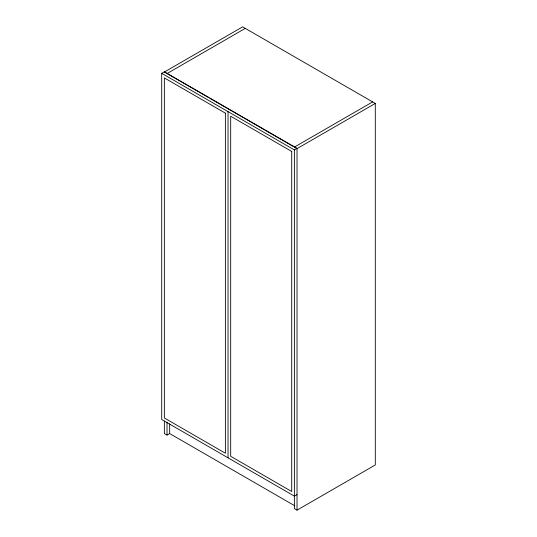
<?xml version="1.0" encoding="UTF-8"?>
<svg xmlns="http://www.w3.org/2000/svg" width="537" height="537" viewBox="0 0 537 537"><rect width="100%" height="100%" fill="white"/><g stroke="black" fill="none" stroke-linecap="round" stroke-linejoin="round"><path stroke-width="0.81" d="M161.704 73.327L164.362 71.797L297.021 148.387L297.021 510.15L294.37 508.62L294.37 149.917L161.704 73.327L161.704 419.525L294.37 496.121L297.021 494.584M245.281 28.38L167.014 73.569L208.262 97.385M372.638 101.909L294.37 147.098L297.021 148.628L375.296 103.44L375.296 464.961L297.021 510.15M294.37 149.917L297.021 148.387M164.362 420.974L164.362 433.56L167.014 435.091L169.665 433.56L294.853 505.834M375.296 103.44L242.63 26.85L164.362 72.039L166.349 73.186M209.705 98.217L293.645 146.682M228.037 111.622L228.037 457.819M169.665 423.881L169.665 433.56M167.014 422.189L167.014 435.091M225.386 113.153L164.362 77.919L164.362 417.994L225.386 453.228L225.386 113.153M291.719 151.447L230.688 116.22L230.688 456.289L291.719 491.523L291.719 151.447"/></g></svg>
